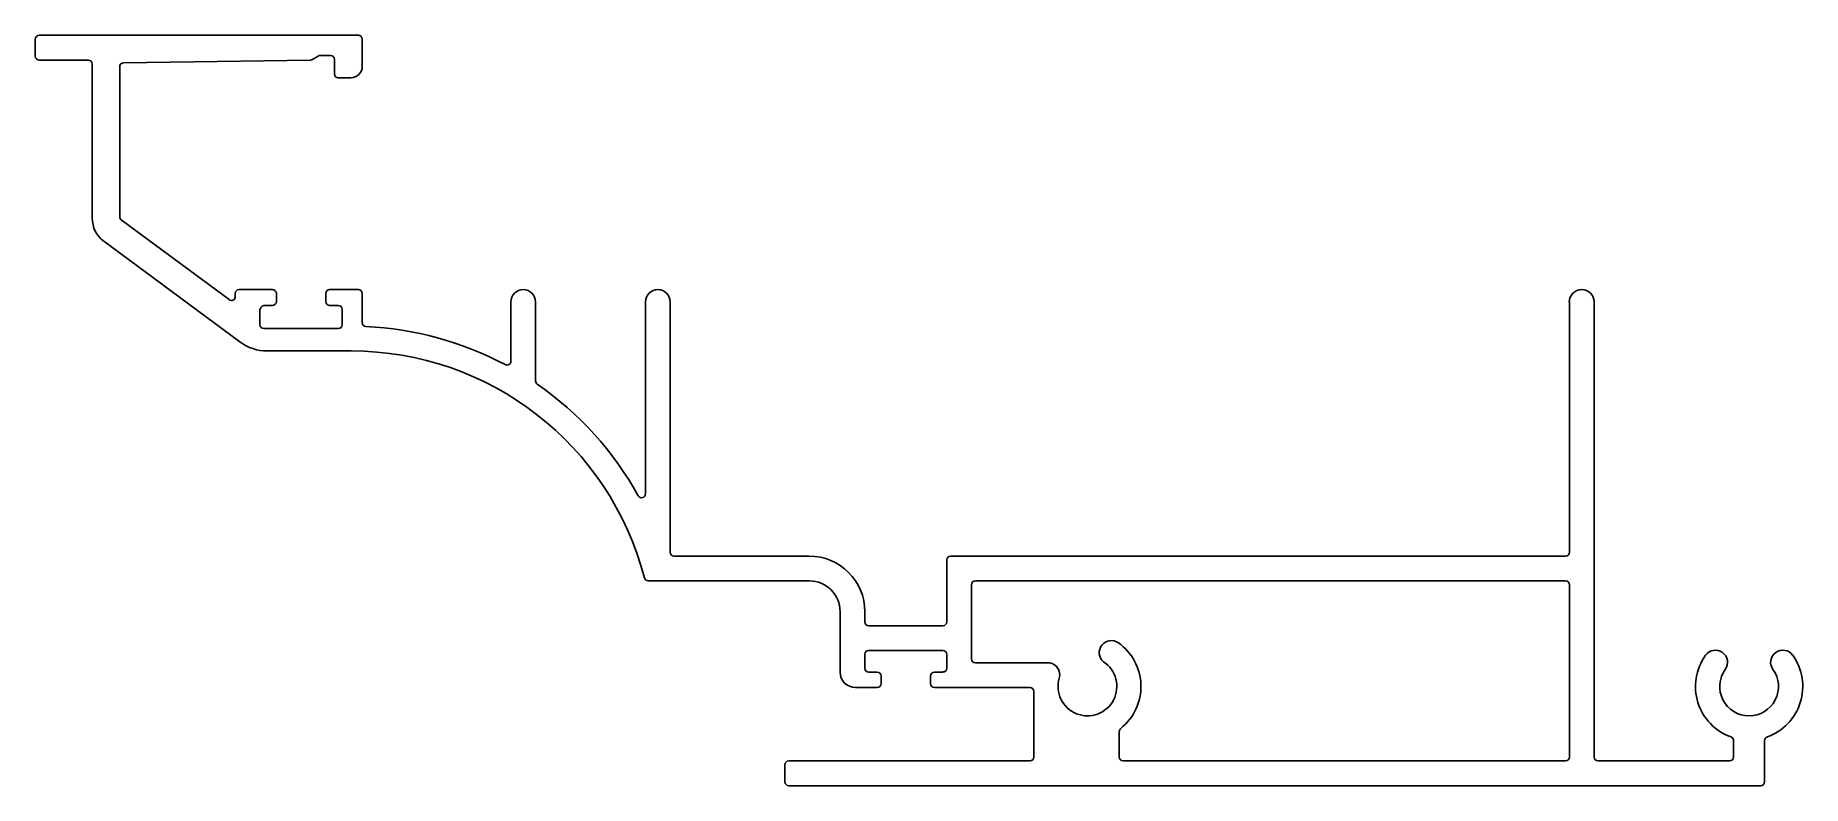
# Model space of a CAD drawing. Extents: x -73 to 42, y 1 to 50.
import ezdxf

# ---------------------------------------------------------------- set-up
doc = ezdxf.new("R2010")
doc.units = 0
doc.layers.get('0').update_dxf_attribs({"linetype": 'CONTINUOUS'})
doc.layers.add('CLIP', color=4, linetype='CONTINUOUS')

msp = doc.modelspace()

# ---------------------------------------------------------------- linework, layer by layer
at = {"color": 7}
for p, q in [((-12.05, 14.43), (-12.05, 9.63)), ((26.38, 14.68), (-11.8, 14.68)), ((26.63, 3.28), (26.63, 14.43)), ((-11.8, 9.38), (-6.98, 9.38)), ((-2.49, 4.94), (-2.49, 3.28)), ((-2.24, 3.03), (26.38, 3.03))]:
    msp.add_line(p, q, dxfattribs=at)
for centre, radius, start, end in [((-11.8, 14.43), 0.25, 90, 180), ((26.38, 14.43), 0.25, 360, 90), ((-3, 10.03), 0.785, 54.5571, 229.0479), ((-4.56, 7.85), 3.47, 308.6587, 54.5572), ((-11.8, 9.63), 0.25, 180, 270), ((-7.13, 8.61), 0.785, 343.6419, 79.0282), ((-4.55, 7.85), 1.9, 163.4286, 56.944), ((-2.24, 4.94), 0.25, 128.6587, 180), ((-2.24, 3.28), 0.25, 180, 270), ((26.38, 3.28), 0.25, 270, 360)]:
    msp.add_arc(centre, radius, start, end, dxfattribs=at)
at = {"layer": 'CLIP', "color": 7, "linetype": 'CONTINUOUS'}
for p, q in [((-72.61, 48.62), (-72.61, 49.72)), ((-72.36, 49.97), (-51.71, 49.97)), ((-51.46, 49.72), (-51.46, 47.97)), ((-69.18, 48.37), (-72.36, 48.37)), ((-68.93, 38.14), (-68.93, 48.12)), ((-54.8, 48.37), (-66.9, 48.19)), ((-54.32, 48.63), (-54.67, 48.41)), ((-53.51, 48.67), (-54.18, 48.67)), ((-53.26, 47.47), (-53.26, 48.42)), ((-67.15, 47.94), (-67.15, 38.23)), ((-52.21, 47.22), (-53.01, 47.22)), ((-67.05, 38.03), (-60.08, 32.87)), ((-59.38, 30.14), (-68.18, 36.65)), ((-59.68, 33.07), (-59.68, 33.27)), ((-59.43, 33.52), (-57.27, 33.52)), ((-57.02, 33.27), (-57.02, 32.75)), ((-53.82, 32.75), (-53.82, 33.27)), ((-53.57, 33.52), (-51.71, 33.52)), ((-51.46, 33.27), (-51.46, 31.38)), ((27.42, 33.52), (27.43, 33.52)), ((-58.08, 32.25), (-58.08, 31.25)), ((-57.27, 32.5), (-57.7, 32.5)), ((-53.01, 32.5), (-53.57, 32.5)), ((-52.76, 31.25), (-52.76, 32.25)), ((-41.85, 28.89), (-41.85, 32.72)), ((-40.25, 32.72), (-40.25, 27.61)), ((-33.14, 20.31), (-33.14, 32.72)), ((-31.54, 32.72), (-31.54, 16.53)), ((26.63, 16.53), (26.63, 32.72)), ((28.23, 32.72), (28.23, 3.28)), ((-57.83, 31), (-53.01, 31)), ((-52.18, 29.55), (-57.6, 29.55)), ((-31.29, 16.28), (-22.55, 16.28)), ((-13.65, 12.03), (-13.65, 16.03)), ((-13.4, 16.28), (26.38, 16.28)), ((-22.55, 14.68), (-32.96, 14.68)), ((-20.55, 8.78), (-20.55, 12.68)), ((-18.95, 12.68), (-18.95, 12.03)), ((-18.7, 11.78), (-13.9, 11.78)), ((-18.95, 9.93), (-18.95, 9.03)), ((-13.9, 10.18), (-18.7, 10.18)), ((-13.65, 9.04), (-13.65, 9.93)), ((-18.7, 8.78), (-18.15, 8.78)), ((-17.9, 8.53), (-17.9, 8.03)), ((-14.7, 8.03), (-14.7, 8.53)), ((-14.45, 8.78), (-13.9, 8.78)), ((-18.15, 7.78), (-19.55, 7.78)), ((-8.26, 7.78), (-14.45, 7.78)), ((-8.01, 3.28), (-8.01, 7.53)), ((37.25, 3.28), (37.25, 4.34)), ((39.25, 4.34), (39.25, 1.68)), ((-24.12, 1.68), (-24.12, 2.78)), ((-23.87, 3.03), (-8.26, 3.03)), ((28.48, 3.03), (37, 3.03)), ((39, 1.43), (-23.87, 1.43))]:
    msp.add_line(p, q, dxfattribs=at)
for centre, radius, start, end in [((-72.36, 49.72), 0.25, 90, 180), ((-51.71, 49.72), 0.25, 360, 90), ((-72.36, 48.62), 0.25, 180, 270), ((-69.18, 48.12), 0.25, 0, 90), ((-66.9, 47.94), 0.254, 90.8201, 180), ((-54.81, 48.62), 0.254, 270.8201, 302.2077), ((-54.18, 48.42), 0.25, 90, 122.2077), ((-53.51, 48.42), 0.25, 0, 90), ((-53.01, 47.47), 0.25, 180, 270), ((-52.21, 47.97), 0.75, 270, 360), ((-67.08, 38.14), 1.85, 180, 233.4784), ((-66.9, 38.23), 0.254, 180, 233.4784), ((-59.43, 33.27), 0.25, 90, 180), ((-57.27, 33.27), 0.25, 360, 90), ((-53.57, 33.27), 0.25, 90, 180), ((-51.71, 33.27), 0.25, 360, 90), ((-41.05, 32.72), 0.8, 360, 180), ((-32.34, 32.72), 0.8, 0, 180), ((27.42, 32.72), 0.798, 90, 180), ((27.43, 32.72), 0.798, 360, 90), ((-59.93, 33.07), 0.254, 233.4784, 0), ((-57.76, 32.19), 0.319, 78.6548, 168.6548), ((-57.27, 32.75), 0.25, 270, 0), ((-53.57, 32.75), 0.25, 180, 270), ((-53.01, 32.25), 0.25, 0, 90), ((-57.83, 31.25), 0.25, 180, 270), ((-53.01, 31.25), 0.25, 270, 0), ((-51.21, 31.38), 0.25, 180, 267.4093), ((-52.18, 9.95), 21.2, 61.9917, 87.4093), ((-57.6, 32.55), 3, 233.4784, 270), ((-52.18, 9.95), 19.6, 14.5438, 90), ((-42.1, 28.89), 0.25, 241.9917, 0), ((-40, 27.61), 0.25, 180, 235.4236), ((-52.18, 9.95), 21.2, 28.875, 55.4236), ((-33.39, 20.31), 0.25, 208.875, 360), ((-31.29, 16.53), 0.25, 180, 270), ((-22.55, 12.68), 3.6, 360, 90), ((-13.4, 16.03), 0.25, 90, 180), ((26.38, 16.53), 0.25, 270, 360), ((-32.96, 14.93), 0.25, 194.5438, 270), ((-22.55, 12.68), 2, 360, 90), ((-18.7, 12.03), 0.25, 180, 270), ((-13.9, 12.03), 0.25, 270, 360), ((-18.7, 9.93), 0.25, 90, 180), ((-13.9, 9.93), 0.25, 360, 90), ((38.25, 7.85), 3.47, 144.4669, 250.3654), ((36.07, 9.41), 0.785, 324.4669, 144.4669), ((38.25, 7.85), 3.47, 289.6346, 35.5331), ((40.43, 9.41), 0.785, 35.5331, 215.5331), ((-19.55, 8.78), 1, 180, 270), ((-18.7, 9.03), 0.25, 180, 270), ((-18.15, 8.53), 0.25, 360, 90), ((-18.15, 8.03), 0.25, 270, 0), ((-14.45, 8.53), 0.25, 90, 180), ((-14.45, 8.03), 0.25, 180, 270), ((-13.9, 9.04), 0.254, 270, 0), ((38.25, 7.85), 1.9, 144.4669, 269.9023), ((38.25, 7.85), 1.9, 270.0977, 35.5331), ((-8.26, 7.53), 0.25, 360, 90), ((37, 4.34), 0.25, 360, 70.3654), ((39.5, 4.34), 0.25, 109.6346, 180), ((-23.87, 2.78), 0.25, 90, 180), ((-8.26, 3.28), 0.25, 270, 0), ((28.48, 3.28), 0.25, 180, 270), ((37, 3.28), 0.25, 270, 360), ((-23.87, 1.68), 0.25, 180, 270), ((39, 1.68), 0.25, 270, 360)]:
    msp.add_arc(centre, radius, start, end, dxfattribs=at)

doc.saveas('drawing.dxf')
